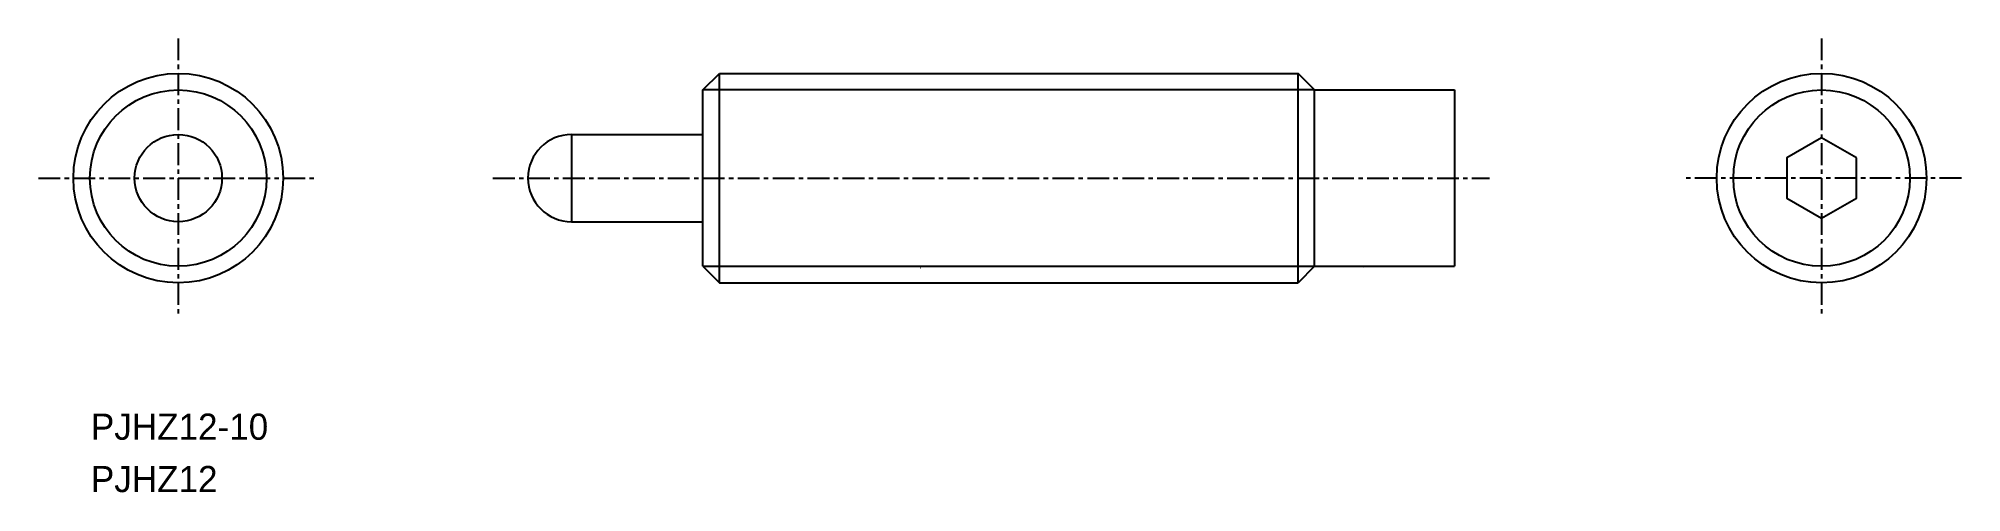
# Model space of a CAD drawing. Extents: x -6824 to -6714, y -183 to -157.
import ezdxf

# ---------------------------------------------------------------- set-up
doc = ezdxf.new("R2010")
doc.units = 0
doc.linetypes.add('CENTER', pattern=[2, 1.25, -0.25, 0.25, -0.25])
doc.layers.get('0').update_dxf_attribs({"linetype": 'CONTINUOUS'})
doc.layers.add('CENTER', color=1, linetype='CENTER')

msp = doc.modelspace()

# ---------------------------------------------------------------- linework, layer by layer
at = {"color": 7, "linetype": 'CONTINUOUS'}
for p, q in [((-6786.38, -159.48), (-6785.43, -158.54)), ((-6786.38, -169.59), (-6786.38, -159.48)), ((-6785.43, -158.54), (-6752.32, -158.54)), ((-6785.43, -170.53), (-6785.43, -158.54)), ((-6751.38, -159.48), (-6752.32, -158.54)), ((-6752.32, -170.53), (-6752.32, -158.54)), ((-6751.38, -169.59), (-6751.38, -159.48)), ((-6751.38, -159.48), (-6743.38, -159.48)), ((-6743.38, -159.48), (-6743.38, -169.59)), ((-6793.88, -162.04), (-6786.38, -162.04)), ((-6793.88, -162.04), (-6793.88, -167.04)), ((-6793.88, -167.04), (-6786.38, -167.04)), ((-6786.38, -169.59), (-6785.43, -170.53)), ((-6773.91, -169.68), (-6773.92, -169.68)), ((-6751.38, -169.59), (-6752.32, -170.53)), ((-6751.38, -169.59), (-6743.38, -169.59)), ((-6748.6, -169.68), (-6748.6, -169.68)), ((-6785.43, -170.53), (-6752.32, -170.53))]:
    msp.add_line(p, q, dxfattribs=at)
at = {"color": 3}
for p, q in [((-6751.38, -159.48), (-6786.38, -159.48)), ((-6786.38, -169.59), (-6751.38, -169.59))]:
    msp.add_line(p, q, dxfattribs=at)
at = {"color": 7, "linetype": 'CONTINUOUS'}
msp.add_lwpolyline([(-6720.38, -163.38), (-6722.38, -162.23), (-6724.38, -163.38), (-6724.38, -165.69), (-6722.38, -166.84), (-6720.38, -165.69), (-6720.38, -163.38)], dxfattribs=at)
for centre, radius in [((-6816.38, -164.54), 6), ((-6722.38, -164.54), 6), ((-6722.38, -164.54), 5.05), ((-6816.38, -164.54), 2.5)]:
    msp.add_circle(centre, radius, dxfattribs=at)
at = {"color": 3, "linetype": 'CONTINUOUS'}
msp.add_circle((-6816.38, -164.54), 5.05, dxfattribs=at)
at = {"color": 7, "linetype": 'CONTINUOUS'}
msp.add_arc((-6793.88, -164.54), 2.5, 90, 270, dxfattribs=at)
at = {"layer": 'CENTER', "color": 1, "linetype": 'CENTER'}
for p, q in [((-6816.38, -156.54), (-6816.38, -172.54)), ((-6722.38, -156.54), (-6722.38, -172.54)), ((-6824.38, -164.54), (-6808.38, -164.54)), ((-6798.38, -164.54), (-6741.38, -164.54)), ((-6714.38, -164.54), (-6730.38, -164.54))]:
    msp.add_line(p, q, dxfattribs=at)

# ---------------------------------------------------------------- texts
at = {"color": 7, "linetype": 'CONTINUOUS'}
for s, p in [('PJHZ12-10', (-6821.38, -179.53)), ('PJHZ12', (-6821.38, -182.53))]:
    msp.add_text(s, height=1.5, dxfattribs=at).set_placement(p)

doc.saveas('drawing.dxf')
